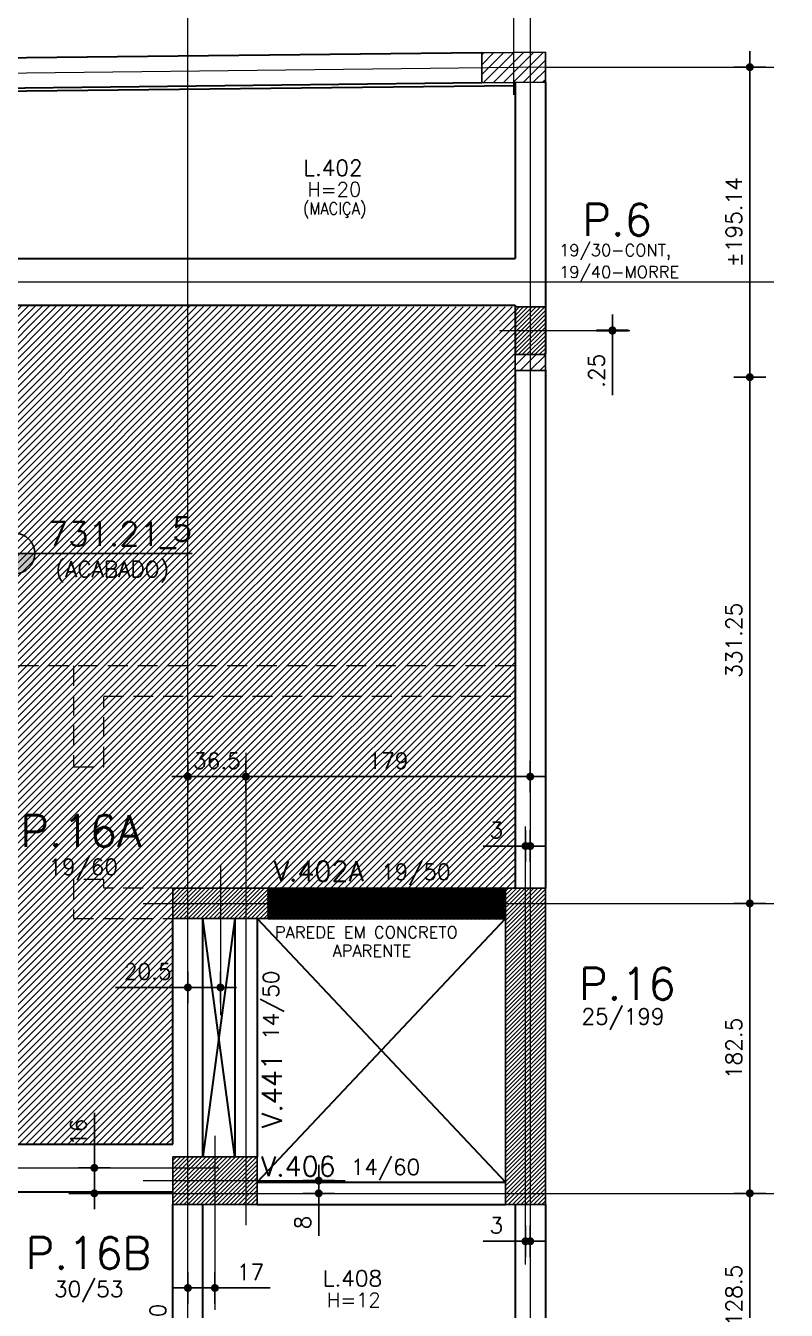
# Model space of a CAD drawing. Header units: inches. Extents: x 17515 to 34518, y -9122 to -4917.
# Drawn here: x 20886 to 21365, y -6141 to -5333 of the extents above; entities that cross this region are included whole.
import ezdxf
from ezdxf.enums import TextEntityAlignment as Align

# ---------------------------------------------------------------- set-up
doc = ezdxf.new("R2010")
doc.units = ezdxf.units.IN
doc.header["$LTSCALE"] = 50
doc.header["$MEASUREMENT"] = 0
doc.linetypes.add('HIDDEN', pattern=[0.375, 0.25, -0.125])
for name, color, linetype in [('ALVENARIA', 10, 'HIDDEN'), ('COTA', 6, 'Continuous'), ('FO-HACHURA_PILAR-CONT', 252, 'Continuous'), ('FO-HACHURA_PILAR-MORRE', 252, 'Continuous'), ('FO-TEXTO-LAJES', 152, 'Continuous'), ('FO-TEXTO-VIGAS', 3, 'Continuous'), ('HACHUR LAJE', 141, 'Continuous'), ('NIVEL-ARQUITETURA', 3, 'Continuous'), ('P-C', 1, 'Continuous'), ('P-M', 7, 'Continuous'), ('PAREDE', 191, 'Continuous')]:
    doc.layers.add(name, color=color, linetype=linetype)
for name, color, linetype, lineweight in [('FO-Eixos', 150, 'Continuous', 5), ('FO-Textos dos pilares', 3, 'Continuous', 20), ('FO-Vigas', 2, 'Continuous', 30), ('SEM LAJE', 8, 'Continuous', 30)]:
    doc.layers.add(name, color=color, linetype=linetype, lineweight=lineweight)
doc.styles.add('ROMANS', font='romans.shx')
doc.dimstyles.new('COTA_25', dxfattribs={"dimscale": 5, "dimtxt": 2, "dimasz": 1, "dimexe": 2, "dimexo": 1.5, "dimgap": 1, "dimtad": 1, "dimlfac": 0.5, "dimzin": 12, "dimdsep": 46, "dimtxsty": 'ROMANS', "dimblk1": 'COTA', "dimblk2": 'COTA', "dimsah": 1, "dimcen": -4, "dimdle": 1.5, "dimclrd": 6, "dimclre": 6, "dimclrt": 3, "dimadec": 0, "dimazin": 0, "dimtfac": 1, "dimtofl": 0, "dimtmove": 0, "dimatfit": 3, "dimldrblk": 'COTA', "dimfxl": 1, "dimtolj": 1, "dimtzin": 12, "dimarcsym": 0})
doc.dimstyles.new('COTA_50', dxfattribs={"dimscale": 5, "dimtxt": 2, "dimasz": 1, "dimexe": 2, "dimexo": 1.5, "dimgap": 1, "dimtad": 1, "dimzin": 12, "dimdsep": 46, "dimtxsty": 'ROMANS', "dimblk1": 'COTA', "dimblk2": 'COTA', "dimsah": 1, "dimcen": -4, "dimdle": 1.5, "dimclrd": 6, "dimclre": 6, "dimclrt": 3, "dimadec": 0, "dimazin": 0, "dimtfac": 1, "dimtofl": 0, "dimtmove": 0, "dimatfit": 3, "dimldrblk": 'COTA', "dimfxl": 1, "dimtolj": 1, "dimtzin": 12, "dimarcsym": 0})
pattern_1 = [(45, (6587.0848, 0), (-1.32582521, 1.32582521), [])]

# ---------------------------------------------------------------- blocks, each defined once
blk = doc.blocks.new('COTA')
at = {"layer": 'COTA'}
for p, q in [((0, -2), (0, 2)), ((2, 0), (-2, 0))]:
    blk.add_line(p, q, dxfattribs=at)
at = {"layer": 'COTA', "const_width": 0.5}
blk.add_lwpolyline([(-0.25, 0, 1), (0.25, 0, 1)], format="xyb", close=True, dxfattribs=at)
blk = doc.blocks.new('*D42')
at = {"layer": 'COTA', "color": 6, "lineweight": -2, "transparency": 16777216}
for p, q in [((20988.43, -5807.37), (20988.43, -5795.34)), ((21024.93, -5807.37), (21024.93, -5795.34)), ((20993.43, -5805.34), (21019.93, -5805.34))]:
    blk.add_line(p, q, dxfattribs=at)
at = {"layer": 'Defpoints', "color": 0, "transparency": 16777216}
for p in [(21024.93, -5805.34), (20988.43, -5814.87), (21024.93, -5814.87)]:
    blk.add_point(p, dxfattribs=at)
at = {"layer": 'COTA', "color": 6, "lineweight": -2, "transparency": 16777216, "xscale": 5, "yscale": 5, "zscale": 5, "rotation": 180}
blk.add_blockref('COTA', (20988.43, -5805.34), dxfattribs=at)
at = {"layer": 'COTA', "color": 6, "lineweight": -2, "transparency": 16777216, "xscale": 5, "yscale": 5, "zscale": 5}
blk.add_blockref('COTA', (21024.93, -5805.34), dxfattribs=at)
at = {"layer": 'COTA', "color": 3, "transparency": 16777216, "insert": (21006.68, -5795.34), "char_height": 10, "attachment_point": 5, "style": 'ROMANS'}
blk.add_mtext('\\A1;36.5', dxfattribs=at)
blk = doc.blocks.new('*D43')
at = {"layer": 'COTA', "color": 6, "lineweight": -2, "transparency": 16777216}
for p, q in [((21024.93, -5807.24), (21024.93, -5795.34)), ((21203.9, -5807.24), (21203.9, -5795.34)), ((21029.93, -5805.34), (21198.9, -5805.34))]:
    blk.add_line(p, q, dxfattribs=at)
at = {"layer": 'Defpoints', "color": 0, "transparency": 16777216}
for p in [(21203.9, -5805.34), (21024.93, -5814.74), (21203.9, -5814.74)]:
    blk.add_point(p, dxfattribs=at)
at = {"layer": 'COTA', "color": 6, "lineweight": -2, "transparency": 16777216, "xscale": 5, "yscale": 5, "zscale": 5, "rotation": 180}
blk.add_blockref('COTA', (21024.93, -5805.34), dxfattribs=at)
at = {"layer": 'COTA', "color": 6, "lineweight": -2, "transparency": 16777216, "xscale": 5, "yscale": 5, "zscale": 5}
blk.add_blockref('COTA', (21203.9, -5805.34), dxfattribs=at)
at = {"layer": 'COTA', "color": 3, "transparency": 16777216, "insert": (21114.42, -5795.34), "char_height": 10, "attachment_point": 5, "style": 'ROMANS'}
blk.add_mtext('\\A1;179', dxfattribs=at)
blk = doc.blocks.new('*D44')
at = {"layer": 'COTA', "color": 6, "lineweight": -2, "transparency": 16777216}
for p, q in [((21195.9, -5849.03), (21174.23, -5849.03)), ((21200.9, -5853.68), (21200.9, -5859.03)), ((21203.9, -5853.68), (21203.9, -5859.03)), ((21208.9, -5849.03), (21213.9, -5849.03))]:
    blk.add_line(p, q, dxfattribs=at)
at = {"layer": 'Defpoints', "color": 0, "transparency": 16777216}
for p in [(21200.9, -5846.18), (21203.9, -5846.18), (21200.9, -5849.03)]:
    blk.add_point(p, dxfattribs=at)
at = {"layer": 'COTA', "color": 6, "lineweight": -2, "transparency": 16777216, "xscale": 5, "yscale": 5, "zscale": 5}
blk.add_blockref('COTA', (21200.9, -5849.03), dxfattribs=at)
at = {"layer": 'COTA', "color": 6, "lineweight": -2, "transparency": 16777216, "xscale": 5, "yscale": 5, "zscale": 5, "rotation": 180}
blk.add_blockref('COTA', (21203.9, -5849.03), dxfattribs=at)
at = {"layer": 'COTA', "color": 3, "transparency": 16777216, "insert": (21182.57, -5839.03), "char_height": 10, "attachment_point": 5, "style": 'ROMANS'}
blk.add_mtext('\\A1;3', dxfattribs=at)
blk = doc.blocks.new('*D45')
at = {"layer": 'COTA', "color": 6, "lineweight": -2, "transparency": 16777216}
for p, q in [((21195.9, -6097.81), (21174.23, -6097.81)), ((21200.9, -6102.45), (21200.9, -6107.81)), ((21203.9, -6102.45), (21203.9, -6107.81)), ((21208.9, -6097.81), (21213.9, -6097.81))]:
    blk.add_line(p, q, dxfattribs=at)
at = {"layer": 'Defpoints', "color": 0, "transparency": 16777216}
for p in [(21200.9, -6094.95), (21203.9, -6094.95), (21200.9, -6097.81)]:
    blk.add_point(p, dxfattribs=at)
at = {"layer": 'COTA', "color": 6, "lineweight": -2, "transparency": 16777216, "xscale": 5, "yscale": 5, "zscale": 5}
blk.add_blockref('COTA', (21200.9, -6097.81), dxfattribs=at)
at = {"layer": 'COTA', "color": 6, "lineweight": -2, "transparency": 16777216, "xscale": 5, "yscale": 5, "zscale": 5, "rotation": 180}
blk.add_blockref('COTA', (21203.9, -6097.81), dxfattribs=at)
at = {"layer": 'COTA', "color": 3, "transparency": 16777216, "insert": (21182.57, -6087.81), "char_height": 10, "attachment_point": 5, "style": 'ROMANS'}
blk.add_mtext('\\A1;3', dxfattribs=at)
blk = doc.blocks.new('*D104')
at = {"layer": 'COTA', "color": 6, "lineweight": -2, "transparency": 16777216}
for p, q in [((20929.56, -6046.65), (20929.56, -6016.89)), ((20936.35, -6051.65), (20939.56, -6051.65)), ((20929.56, -6072.65), (20929.56, -6077.65)), ((20936.35, -6067.65), (20939.56, -6067.65))]:
    blk.add_line(p, q, dxfattribs=at)
at = {"layer": 'Defpoints', "color": 0, "transparency": 16777216}
for p in [(20928.85, -6051.65), (20929.56, -6051.65), (20928.85, -6067.65)]:
    blk.add_point(p, dxfattribs=at)
at = {"layer": 'COTA', "color": 6, "lineweight": -2, "transparency": 16777216, "xscale": 5, "yscale": 5, "zscale": 5}
for p, rotation in [((20929.56, -6051.65), 270), ((20929.56, -6067.65), 90)]:
    blk.add_blockref('COTA', p, dxfattribs=dict(at, rotation=rotation))
at = {"layer": 'COTA', "color": 3, "transparency": 16777216, "insert": (20919.56, -6029.27), "char_height": 10, "attachment_point": 5, "rotation": 90, "style": 'ROMANS'}
blk.add_mtext('\\A1;16', dxfattribs=at)
blk = doc.blocks.new('*D114')
at = {"layer": 'COTA', "color": 6, "lineweight": -2, "transparency": 16777216}
for p, q in [((21337.86, -6067.65), (21352.08, -6067.65)), ((21342.08, -6191.15), (21342.08, -6072.65)), ((21337.86, -6196.15), (21352.08, -6196.15))]:
    blk.add_line(p, q, dxfattribs=at)
at = {"layer": 'Defpoints', "color": 0, "transparency": 16777216}
for p in [(21330.36, -6067.65), (21342.08, -6067.65), (21330.36, -6196.15)]:
    blk.add_point(p, dxfattribs=at)
at = {"layer": 'COTA', "color": 6, "lineweight": -2, "transparency": 16777216, "xscale": 5, "yscale": 5, "zscale": 5}
for p, rotation in [((21342.08, -6067.65), 90), ((21342.08, -6196.15), 270)]:
    blk.add_blockref('COTA', p, dxfattribs=dict(at, rotation=rotation))
at = {"layer": 'COTA', "color": 3, "transparency": 16777216, "insert": (21332.08, -6131.9), "char_height": 10, "attachment_point": 5, "rotation": 90, "style": 'ROMANS'}
blk.add_mtext('\\A1;128.5', dxfattribs=at)
blk = doc.blocks.new('*D115')
at = {"layer": 'COTA', "color": 6, "lineweight": -2, "transparency": 16777216}
for p, q in [((21340.23, -5885.15), (21352.08, -5885.15)), ((21342.08, -6062.65), (21342.08, -5890.15)), ((21340.23, -6067.65), (21352.08, -6067.65))]:
    blk.add_line(p, q, dxfattribs=at)
at = {"layer": 'Defpoints', "color": 0, "transparency": 16777216}
for p in [(21332.73, -5885.15), (21342.08, -5885.15), (21332.73, -6067.65)]:
    blk.add_point(p, dxfattribs=at)
at = {"layer": 'COTA', "color": 6, "lineweight": -2, "transparency": 16777216, "xscale": 5, "yscale": 5, "zscale": 5}
for p, rotation in [((21342.08, -5885.15), 90), ((21342.08, -6067.65), 270)]:
    blk.add_blockref('COTA', p, dxfattribs=dict(at, rotation=rotation))
at = {"layer": 'COTA', "color": 3, "transparency": 16777216, "insert": (21332.08, -5976.4), "char_height": 10, "attachment_point": 5, "rotation": 90, "style": 'ROMANS'}
blk.add_mtext('\\A1;182.5', dxfattribs=at)
blk = doc.blocks.new('*D116')
at = {"layer": 'COTA', "color": 6, "lineweight": -2, "transparency": 16777216}
for p, q in [((21335.53, -5553.9), (21352.08, -5553.9)), ((21342.08, -5880.15), (21342.08, -5558.9)), ((21335.53, -5885.15), (21352.08, -5885.15))]:
    blk.add_line(p, q, dxfattribs=at)
at = {"layer": 'Defpoints', "color": 0, "transparency": 16777216}
for p in [(21328.03, -5553.9), (21342.08, -5553.9), (21328.03, -5885.15)]:
    blk.add_point(p, dxfattribs=at)
at = {"layer": 'COTA', "color": 6, "lineweight": -2, "transparency": 16777216, "xscale": 5, "yscale": 5, "zscale": 5}
for p, rotation in [((21342.08, -5553.9), 90), ((21342.08, -5885.15), 270)]:
    blk.add_blockref('COTA', p, dxfattribs=dict(at, rotation=rotation))
at = {"layer": 'COTA', "color": 3, "transparency": 16777216, "insert": (21332.08, -5719.53), "char_height": 10, "attachment_point": 5, "rotation": 90, "style": 'ROMANS'}
blk.add_mtext('\\A1;331.25', dxfattribs=at)
blk = doc.blocks.new('*D117')
at = {"layer": 'COTA', "color": 6, "lineweight": -2, "transparency": 16777216}
for p, q in [((21336.31, -5358.76), (21352.08, -5358.76)), ((21342.08, -5548.9), (21342.08, -5363.76)), ((21336.31, -5553.9), (21352.08, -5553.9))]:
    blk.add_line(p, q, dxfattribs=at)
at = {"layer": 'Defpoints', "color": 0, "transparency": 16777216}
for p in [(21328.81, -5358.76), (21342.08, -5358.76), (21328.81, -5553.9)]:
    blk.add_point(p, dxfattribs=at)
at = {"layer": 'COTA', "color": 6, "lineweight": -2, "transparency": 16777216, "xscale": 5, "yscale": 5, "zscale": 5}
for p, rotation in [((21342.08, -5358.76), 90), ((21342.08, -5553.9), 270)]:
    blk.add_blockref('COTA', p, dxfattribs=dict(at, rotation=rotation))
at = {"layer": 'COTA', "color": 3, "transparency": 16777216, "insert": (21332.08, -5456.33), "char_height": 10, "attachment_point": 5, "rotation": 90, "style": 'ROMANS'}
blk.add_mtext('\\A1;%%P195.14', dxfattribs=at)
blk = doc.blocks.new('*D118')
at = {"layer": 'COTA', "color": 6, "lineweight": -2, "transparency": 16777216}
for p, q in [((21255.62, -5519.4), (21255.62, -5514.4)), ((21248.61, -5524.4), (21245.62, -5524.4)), ((21248.61, -5524.65), (21245.62, -5524.65)), ((21255.62, -5529.65), (21255.62, -5565.15))]:
    blk.add_line(p, q, dxfattribs=at)
at = {"layer": 'Defpoints', "color": 0, "transparency": 16777216}
for p in [(21255.62, -5524.65), (21256.11, -5524.4), (21256.11, -5524.65)]:
    blk.add_point(p, dxfattribs=at)
at = {"layer": 'COTA', "color": 6, "lineweight": -2, "transparency": 16777216, "xscale": 5, "yscale": 5, "zscale": 5}
for p, rotation in [((21255.62, -5524.4), 270), ((21255.62, -5524.65), 90)]:
    blk.add_blockref('COTA', p, dxfattribs=dict(at, rotation=rotation))
at = {"layer": 'COTA', "color": 3, "transparency": 16777216, "insert": (21245.62, -5549.9), "char_height": 10, "attachment_point": 5, "rotation": 90, "style": 'ROMANS'}
blk.add_mtext('\\A1;.25', dxfattribs=at)
blk = doc.blocks.new('*D145')
at = {"layer": 'COTA', "color": 6, "lineweight": -2, "transparency": 16777216}
for p, q in [((20988.43, -5938.04), (20942.96, -5938.04)), ((20988.43, -5938.59), (20988.43, -5948.04)), ((21003.93, -5938.04), (20993.43, -5938.04)), ((21008.93, -5938.59), (21008.93, -5948.04))]:
    blk.add_line(p, q, dxfattribs=at)
at = {"layer": 'Defpoints', "color": 0, "transparency": 16777216}
for p in [(20988.43, -5931.09), (21008.93, -5931.09), (20988.43, -5938.04)]:
    blk.add_point(p, dxfattribs=at)
at = {"layer": 'COTA', "color": 6, "lineweight": -2, "transparency": 16777216, "xscale": 5, "yscale": 5, "zscale": 5, "rotation": 180}
blk.add_blockref('COTA', (20988.43, -5938.04), dxfattribs=at)
at = {"layer": 'COTA', "color": 6, "lineweight": -2, "transparency": 16777216, "xscale": 5, "yscale": 5, "zscale": 5}
blk.add_blockref('COTA', (21008.93, -5938.04), dxfattribs=at)
at = {"layer": 'COTA', "color": 3, "transparency": 16777216, "insert": (20963.19, -5928.04), "char_height": 10, "attachment_point": 5, "style": 'ROMANS'}
blk.add_mtext('\\A1;20.5', dxfattribs=at)
blk = doc.blocks.new('*D146')
at = {"layer": 'COTA', "color": 6, "lineweight": -2, "transparency": 16777216}
for p, q in [((20983.43, -6127.22), (20978.43, -6127.22)), ((20988.43, -6128.35), (20988.43, -6137.22)), ((21005.43, -6128.35), (21005.43, -6137.22)), ((21010.43, -6127.22), (21040.19, -6127.22))]:
    blk.add_line(p, q, dxfattribs=at)
at = {"layer": 'Defpoints', "color": 0, "transparency": 16777216}
for p in [(20988.43, -6120.85), (21005.43, -6120.85), (21005.43, -6127.22)]:
    blk.add_point(p, dxfattribs=at)
at = {"layer": 'COTA', "color": 6, "lineweight": -2, "transparency": 16777216, "xscale": 5, "yscale": 5, "zscale": 5}
blk.add_blockref('COTA', (20988.43, -6127.22), dxfattribs=at)
at = {"layer": 'COTA', "color": 6, "lineweight": -2, "transparency": 16777216, "xscale": 5, "yscale": 5, "zscale": 5, "rotation": 180}
blk.add_blockref('COTA', (21005.43, -6127.22), dxfattribs=at)
at = {"layer": 'COTA', "color": 3, "transparency": 16777216, "insert": (21027.81, -6117.22), "char_height": 10, "attachment_point": 5, "style": 'ROMANS'}
blk.add_mtext('\\A1;17', dxfattribs=at)
blk = doc.blocks.new('*D147')
at = {"layer": 'COTA', "color": 6, "lineweight": -2, "transparency": 16777216}
for p, q in [((21070.75, -6054.65), (21070.75, -6049.65)), ((21063.95, -6059.65), (21060.75, -6059.65)), ((21063.95, -6067.65), (21060.75, -6067.65)), ((21070.75, -6072.65), (21070.75, -6094.32))]:
    blk.add_line(p, q, dxfattribs=at)
at = {"layer": 'Defpoints', "color": 0, "transparency": 16777216}
for p in [(21071.45, -6059.65), (21070.75, -6067.65), (21071.45, -6067.65)]:
    blk.add_point(p, dxfattribs=at)
at = {"layer": 'COTA', "color": 6, "lineweight": -2, "transparency": 16777216, "xscale": 5, "yscale": 5, "zscale": 5}
for p, rotation in [((21070.75, -6059.65), 270), ((21070.75, -6067.65), 90)]:
    blk.add_blockref('COTA', p, dxfattribs=dict(at, rotation=rotation))
at = {"layer": 'COTA', "color": 3, "transparency": 16777216, "insert": (21060.75, -6085.98), "char_height": 10, "attachment_point": 5, "rotation": 90, "style": 'ROMANS'}
blk.add_mtext('\\A1;8', dxfattribs=at)
blk = doc.blocks.new('*D230')
at = {"layer": 'COTA', "color": 6, "lineweight": -2, "transparency": 16777216}
blk.add_arc((21751.32, -6097.9), 159.39, 116.02523, 178.20257, dxfattribs=at)
at = {"layer": 'Defpoints', "color": 0, "transparency": 16777216}
for p in [(21571.32, -5697.9), (21636.37, -5987.48), (21297.61, -6097.9), (21743.82, -6097.9), (21751.32, -6097.9)]:
    blk.add_point(p, dxfattribs=at)
at = {"layer": 'COTA', "color": 6, "lineweight": -2, "transparency": 16777216, "xscale": 5, "yscale": 5, "zscale": 5}
for p, rotation in [((21685.91, -5952.55), 25.12651574091702), ((21591.93, -6097.9), 269.10128696288)]:
    blk.add_blockref('COTA', p, dxfattribs=dict(at, rotation=rotation))
at = {"layer": 'COTA', "color": 3, "transparency": 16777216, "insert": (21609.07, -6005.92), "char_height": 10, "attachment_point": 5, "rotation": 57.1139, "style": 'ROMANS'}
blk.add_mtext('\\A1;66°', dxfattribs=at)

msp = doc.modelspace()

# ---------------------------------------------------------------- hatches: boundary and pattern name
at = {"layer": 'FO-HACHURA_PILAR-CONT'}
h = msp.add_hatch(dxfattribs=at)
h.set_pattern_fill('ANSI31', color=256, scale=15)
h.set_pattern_definition([(45, (-101.1255, 29.5), (-1.32582521, 1.32582521), [])])
h.paths.add_polyline_path([(21194.399, -5509.65), (21194.399, -5539.65), (21213.399, -5539.65), (21213.399, -5509.65)])
h = msp.add_hatch(dxfattribs=at)
h.set_pattern_fill('ANSI31', color=256, scale=15)
h.set_pattern_definition([(45, (13174.1696, 1e-10), (-1.3258252, 1.3258252), [])])
h.paths.add_polyline_path([(20978.933, -5875.65), (20978.933, -5894.65), (21038.933, -5894.65), (21038.933, -5875.65)])
h = msp.add_hatch(dxfattribs=at)
h.set_pattern_fill('ANSI31', color=256, scale=15)
h.set_pattern_definition(pattern_1)
h.paths.add_polyline_path([(21188.399, -5875.65), (21213.399, -5875.65), (21213.399, -6074.65), (21188.399, -6074.65)])
h = msp.add_hatch(dxfattribs=at)
h.set_pattern_fill('ANSI31', color=256, scale=15)
h.set_pattern_definition(pattern_1)
h.paths.add_polyline_path([(20978.933, -6074.65), (20978.933, -6044.65), (21031.933, -6044.65), (21031.933, -6074.65)])
at = {"layer": 'FO-HACHURA_PILAR-MORRE'}
h = msp.add_hatch(dxfattribs=at)
h.set_pattern_fill('ANSI31', color=256, scale=35)
h.paths.add_polyline_path([(21173.399, -5349.708), (21173.399, -5368.71), (21213.399, -5368.257), (21213.399, -5349.256)])
h = msp.add_hatch(dxfattribs=at)
h.set_pattern_fill('ANSI31', color=256, scale=35)
h.paths.add_polyline_path([(21213.399, -5539.65), (21194.399, -5539.65), (21194.399, -5549.75), (21213.399, -5549.75)])
at = {"layer": 'HACHUR LAJE'}
h = msp.add_hatch(dxfattribs=at)
h.set_pattern_fill('ANSI31', color=21, scale=25)
h.paths.add_polyline_path([(21193.899, -5509.65), (20503.933, -5508.65), (20503.433, -6036.65), (20978.433, -6036.65), (20978.433, -5875.65), (21193.899, -5875.65), (21193.899, -5539.15)])
at = {"layer": 'NIVEL-ARQUITETURA'}
h = msp.add_hatch(color=1, dxfattribs=at)
h.paths.add_polyline_path([(20891.143, -5669.815), (20892.119, -5664.907), (20879.294, -5664.907), (20879.294, -5673.836), (20884.614, -5676.481), (20888.363, -5673.976)])
h.paths.add_polyline_path([(20879.294, -5673.836), (20879.294, -5677.732), (20884.202, -5676.756), (20884.614, -5676.481)])
h.paths.add_polyline_path([(20879.294, -5652.082), (20874.387, -5653.058), (20870.226, -5655.838), (20867.446, -5659.999), (20866.469, -5664.907), (20879.294, -5664.907)])
at = {"layer": 'PAREDE', "linetype": 'Continuous', "lineweight": 50}
h = msp.add_hatch(dxfattribs=at)
h.set_pattern_fill('ANSI31', color=256, scale=15)
h.set_pattern_definition([(45, (13174.1696, 0), (-1.3258252, 1.3258252), [])])
h.paths.add_polyline_path([(21188.399, -5875.65), (21038.933, -5875.65), (21038.933, -5894.65), (21188.399, -5894.65)])

# ---------------------------------------------------------------- linework, layer by layer
at = {"layer": 'ALVENARIA', "lineweight": 5}
for p, q in [((21194.399, -5735.65), (20503.933, -5735.65)), ((20916.433, -5735.65), (20916.433, -5799.15)), ((20935.433, -5754.65), (21194.399, -5754.65)), ((20935.433, -5799.15), (20935.433, -5755.15)), ((20916.433, -5799.15), (20935.433, -5799.15)), ((20916.433, -5870.15), (20916.433, -5894.65)), ((20916.433, -5870.15), (20916.433, -5894.65)), ((20935.433, -5870.15), (20916.433, -5870.15)), ((20935.433, -5875.15), (20935.433, -5870.15)), ((20935.433, -5875.15), (20935.433, -5875.65)), ((20935.433, -5875.15), (20935.433, -5875.65)), ((20978.933, -5875.65), (20935.433, -5875.65)), ((20916.433, -5894.65), (20978.933, -5894.65))]:
    msp.add_line(p, q, dxfattribs=at)
at = {"layer": 'FO-Eixos'}
for p, q in [((20988.433, -7270.366), (20988.433, -5219.101)), ((21203.899, -5219.101), (21203.899, -7369.798)), ((21193.399, -5294.994), (21193.399, -5376.14)), ((21213.399, -5358.757), (18220.169, -5392.596)), ((21213.399, -5358.757), (21357.083, -5358.757)), ((20461.364, -5493.9), (21357.083, -5493.9)), ((21266.504, -5524.65), (21184.548, -5524.65)), ((21024.933, -5790.341), (21024.933, -6087.589)), ((21200.899, -6112.451), (21200.899, -5836.69)), ((21008.933, -5861.258), (21008.933, -5955.519)), ((20960.348, -5885.15), (21357.083, -5885.15)), ((21005.433, -6031.542), (21005.433, -6141.004)), ((20461.364, -6051.65), (21007.991, -6051.65)), ((20960.348, -6059.65), (21087.321, -6059.65)), ((20913.548, -6067.65), (21357.083, -6067.65))]:
    msp.add_line(p, q, dxfattribs=at)
at = {"layer": 'FO-Vigas'}
for p, q in [((21173.399, -5349.708), (20506.933, -5357.243)), ((21173.399, -5368.71), (20506.933, -5376.244)), ((21194.399, -5368.472), (21194.399, -5479.15)), ((21213.399, -5368.257), (21213.399, -5539.15)), ((21194.399, -5370.472), (20818.43, -5374.723)), ((20473.933, -5479.15), (21194.399, -5479.15)), ((20503.933, -5508.65), (21194.399, -5508.65)), ((21194.399, -5508.65), (21194.399, -5539.15)), ((21194.399, -5549.75), (21194.399, -5875.65)), ((21213.399, -5549.35), (21213.399, -5875.65)), ((21038.933, -5875.65), (21188.399, -5875.65)), ((20978.933, -6036.65), (20978.933, -5894.65)), ((20997.933, -6044.65), (20997.933, -5894.65)), ((21017.933, -5894.65), (21017.933, -6044.65)), ((21031.933, -5894.65), (21031.933, -6044.65)), ((21038.933, -5894.65), (21188.399, -5894.65)), ((20503.933, -6036.65), (20978.933, -6036.65)), ((21031.933, -6060.65), (21188.399, -6060.65)), ((20503.933, -6066.65), (20978.933, -6066.65)), ((20978.933, -6206.15), (20978.933, -6074.65)), ((20997.933, -6186.65), (20997.933, -6074.65)), ((21031.933, -6074.65), (21188.399, -6074.65)), ((21046.5, -6074.65), (21188.399, -6074.65)), ((21194.399, -6074.65), (21194.399, -6186.65)), ((21213.399, -6074.65), (21213.399, -6505.65))]:
    msp.add_line(p, q, dxfattribs=at)
at = {"layer": 'NIVEL-ARQUITETURA', "color": 1}
msp.add_line((20862.752, -5664.907), (20991.167, -5664.907), dxfattribs=at)
msp.add_circle((20879.294, -5664.907), 12.825, dxfattribs=at)
at = {"layer": 'P-C'}
for p, q in [((20978.933, -5875.65), (21038.933, -5875.65)), ((20978.933, -5875.65), (20978.933, -5894.65)), ((21038.933, -5875.65), (21038.933, -5894.65)), ((21188.399, -5875.65), (21213.399, -5875.65)), ((21188.399, -6074.65), (21188.399, -5875.65)), ((21213.399, -6074.65), (21213.399, -5875.65)), ((20978.933, -5894.65), (21038.933, -5894.65)), ((20978.933, -6044.65), (21031.933, -6044.65)), ((20978.933, -6074.65), (20978.933, -6044.65)), ((21031.933, -6044.65), (21031.933, -6074.65)), ((20978.933, -6074.65), (21031.933, -6074.65)), ((21188.399, -6074.65), (21213.399, -6074.65))]:
    msp.add_line(p, q, dxfattribs=at)
at = {"layer": 'P-C', "flags": 128}
msp.add_lwpolyline([(21213.399, -5539.65), (21213.399, -5509.65), (21194.399, -5509.65), (21194.399, -5539.65)], close=True, dxfattribs=at)
at = {"layer": 'P-M'}
for p, q in [((21213.399, -5349.256), (21173.399, -5349.708)), ((21173.399, -5349.708), (21173.399, -5368.71)), ((21213.399, -5349.256), (21213.399, -5368.257)), ((21213.399, -5368.257), (21173.399, -5368.71)), ((21194.399, -5509.65), (21213.399, -5509.65)), ((21194.399, -5509.75), (21194.399, -5549.75)), ((21213.399, -5509.65), (21213.399, -5549.65)), ((21194.399, -5549.75), (21213.399, -5549.75))]:
    msp.add_line(p, q, dxfattribs=at)
at = {"layer": 'SEM LAJE'}
for p, q in [((21017.933, -5894.65), (20997.933, -6044.65)), ((21017.933, -6044.65), (20997.933, -5894.65)), ((21031.933, -5894.65), (21188.399, -6060.65)), ((21188.399, -5894.65), (21031.933, -6060.65))]:
    msp.add_line(p, q, dxfattribs=at)

# ---------------------------------------------------------------- texts
at = {"layer": 'FO-TEXTO-LAJES', "style": 'ROMANS'}
for s, p in [('L.402', (21061.116, -5427.142)), ('L.408', (21073.392, -6126.187))]:
    msp.add_text(s, height=10, dxfattribs=at).set_placement(p)
at = {"layer": 'FO-TEXTO-LAJES', "color": 3, "style": 'ROMANS'}
for s, p in [('H=20', (21063.543, -5440.223)), ('H=12', (21075.819, -6139.268))]:
    msp.add_text(s, height=9, dxfattribs=at).set_placement(p)
at = {"layer": 'FO-TEXTO-LAJES', "color": 4, "style": 'ROMANS', "width": 0.9}
msp.add_text('(MACIÇA)', height=7.5, dxfattribs=at).set_placement((21060.798, -5451.441))
at = {"layer": 'FO-TEXTO-VIGAS', "color": 1, "style": 'ROMANS'}
for s, p in [('V.402A', (21042.361, -5871.1)), ('V.406', (21034.327, -6056.892))]:
    msp.add_text(s, height=12.5, dxfattribs=at).set_placement(p)
at = {"layer": 'FO-TEXTO-VIGAS', "style": 'ROMANS'}
for s, p in [('19/50', (21110.027, -5870.28)), ('14/60', (21090.934, -6056.072))]:
    msp.add_text(s, height=10, dxfattribs=at).set_placement(p)
at = {"layer": 'FO-TEXTO-VIGAS', "color": 4, "style": 'ROMANS'}
for s, p in [('PAREDE EM CONCRETO', (21043.189, -5907.122)), ('APARENTE', (21079.447, -5918.712))]:
    msp.add_text(s, height=7.5, dxfattribs=at).set_placement(p)
at = {"layer": 'FO-TEXTO-VIGAS', "style": 'ROMANS'}
for s, p in [('14/50', (21045.728, -5971.172)), ('19/50', (20974.569, -6180.829))]:
    msp.add_text(s, height=10, rotation=90, dxfattribs=at).set_placement(p)
at = {"layer": 'FO-TEXTO-VIGAS', "color": 1, "style": 'ROMANS'}
msp.add_text('V.441', height=12.5, rotation=90, dxfattribs=at).set_placement((21047.56, -6026.558))
at = {"layer": 'FO-Textos dos pilares', "color": 1, "style": 'ROMANS'}
for s, p in [('P.6', (21236.692, -5464.859)), ('P.16A', (20882.962, -5849.534)), ('P.16', (21234.533, -5945.775)), ('P.16B', (20886.435, -6115.239))]:
    msp.add_text(s, height=20, dxfattribs=at).set_placement(p)
at = {"layer": 'FO-Textos dos pilares', "color": 4, "style": 'ROMANS'}
for s, p in [('19/30-CONT,', (21222.059, -5477.66)), ('19/40-MORRE', (21222.059, -5491.441))]:
    msp.add_text(s, height=7.5, dxfattribs=at).set_placement(p)
at = {"layer": 'FO-Textos dos pilares', "color": 3, "style": 'ROMANS'}
for s, p in [('19/60', (20900.695, -5867.155)), ('25/199', (21236.123, -5961.342)), ('30/53', (20904.168, -6132.86))]:
    msp.add_text(s, height=10, dxfattribs=at).set_placement(p)
at = {"layer": 'NIVEL-ARQUITETURA', "color": 1, "style": 'ROMANS'}
for s, p in [('5', (20978.404, -5657.028)), ('731.21_', (20900.149, -5660.048))]:
    msp.add_text(s, height=15, dxfattribs=at).set_placement(p)
at = {"layer": 'NIVEL-ARQUITETURA', "color": 3, "style": 'ROMANS'}
msp.add_text('(ACABADO)', height=10, dxfattribs=at).set_placement((20940.908, -5679.785), align=Align.CENTER)

# ---------------------------------------------------------------- dimensions: what is measured, and where the dimension line sits
at = {"layer": 'COTA'}
dim = msp.add_linear_dim(base=(21342.083, -5358.757), p1=(21328.813, -5553.9), p2=(21328.813, -5358.757), angle=90, text='%%P<>', dimstyle='COTA_50', dxfattribs=at)
dim.commit()
dim.dimension.update_dxf_attribs({"geometry": '*D117', "text_midpoint": (21332.083, -5456.329)})
for base, p1, p2, picture, middle in [((21255.622, -5524.65), (21256.106, -5524.4), (21256.106, -5524.65), '*D118', (21245.622, -5549.9)), ((21342.083, -5553.9), (21328.025, -5885.15), (21328.025, -5553.9), '*D116', (21332.083, -5719.525)), ((21342.083, -5885.15), (21332.726, -6067.65), (21332.726, -5885.15), '*D115', (21332.083, -5976.4)), ((20929.561, -6051.65), (20928.849, -6067.65), (20928.849, -6051.65), '*D104', (20919.561, -6029.269)), ((21070.747, -6067.65), (21071.455, -6059.65), (21071.455, -6067.65), '*D147', (21060.747, -6085.984)), ((21342.083, -6067.65), (21330.364, -6196.15), (21330.364, -6067.65), '*D114', (21332.083, -6131.9))]:
    dim = msp.add_linear_dim(base=base, p1=p1, p2=p2, angle=90, dimstyle='COTA_50', dxfattribs=at)
    dim.commit()
    dim.dimension.update_dxf_attribs({"geometry": picture, "text_midpoint": middle})
dim = msp.add_angular_dim_2l(base=(21636.368, -5987.481), line1=((21743.817, -6097.898), (21297.605, -6097.898)), line2=((21571.316, -5697.898), (21751.317, -6097.898)), dimstyle='COTA_25', dxfattribs=at)
dim.commit()
dim.dimension.update_dxf_attribs({"geometry": '*D230', "text_midpoint": (21609.072, -6005.924)})
dim = msp.add_linear_dim(base=(21024.933, -5805.341), p1=(20988.433, -5814.871), p2=(21024.933, -5814.871), dimstyle='COTA_50', dxfattribs=at)
dim.commit()
dim.dimension.update_dxf_attribs({"geometry": '*D42', "text_midpoint": (21006.683, -5805.341), "dimtype": 160})
dim = msp.add_linear_dim(base=(21203.899, -5805.341), p1=(21024.933, -5814.743), p2=(21203.899, -5814.743), dimstyle='COTA_50', override={"dimdec": 0}, dxfattribs=at)
dim.commit()
dim.dimension.update_dxf_attribs({"geometry": '*D43', "text_midpoint": (21114.416, -5795.341)})
for base, p1, p2, picture, middle in [((21200.899, -5849.029), (21203.899, -5846.176), (21200.899, -5846.176), '*D44', (21182.566, -5839.029)), ((20988.433, -5938.035), (21008.933, -5931.086), (20988.433, -5931.086), '*D145', (20963.195, -5928.035)), ((21200.899, -6097.807), (21203.899, -6094.954), (21200.899, -6094.954), '*D45', (21182.566, -6087.807)), ((21005.433, -6127.221), (20988.433, -6120.854), (21005.433, -6120.854), '*D146', (21027.814, -6117.221))]:
    dim = msp.add_linear_dim(base=base, p1=p1, p2=p2, dimstyle='COTA_50', dxfattribs=at)
    dim.commit()
    dim.dimension.update_dxf_attribs({"geometry": picture, "text_midpoint": middle})

doc.saveas('drawing.dxf')
